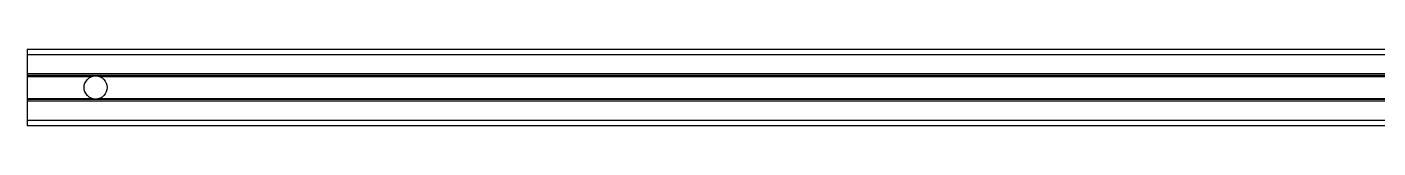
# Model space of a CAD drawing. Header units: millimetres. Extents: x 389 to 17466, y 310 to 5904.
# Drawn here: x 7533.2 to 7883.6, y 893.5 to 913.5 of the extents above; entities that cross this region are included whole.
import ezdxf

# ---------------------------------------------------------------- set-up
doc = ezdxf.new("R2010")
doc.units = ezdxf.units.MM

msp = doc.modelspace()

# ---------------------------------------------------------------- linework, layer by layer
at = {"color": 30, "linetype": 'Continuous', "true_color": 0xf26722}
for p, q in [((7533.1706, 913.5183), (8954.6706, 913.5183)), ((7533.1706, 913.5183), (7533.1706, 893.5183)), ((8954.6706, 912.0183), (7533.1706, 912.0183)), ((8954.6706, 907.1183), (7533.1706, 907.1183)), ((8954.6706, 906.6183), (7533.1706, 906.6183)), ((7533.1706, 906.3576), (7550.002, 906.3576)), ((7551.9392, 906.3576), (8928.002, 906.3576)), ((7533.1706, 900.679), (7550.002, 900.679)), ((7551.9392, 900.679), (8928.002, 900.679)), ((8954.6706, 900.4183), (7533.1706, 900.4183)), ((8954.6706, 899.9183), (7533.1706, 899.9183)), ((7533.1706, 895.0183), (8954.6706, 895.0183)), ((8954.6706, 893.5183), (7533.1706, 893.5183))]:
    msp.add_line(p, q, dxfattribs=at)
msp.add_circle((7550.9706, 903.5183), 3, dxfattribs=at)

doc.saveas('drawing.dxf')
